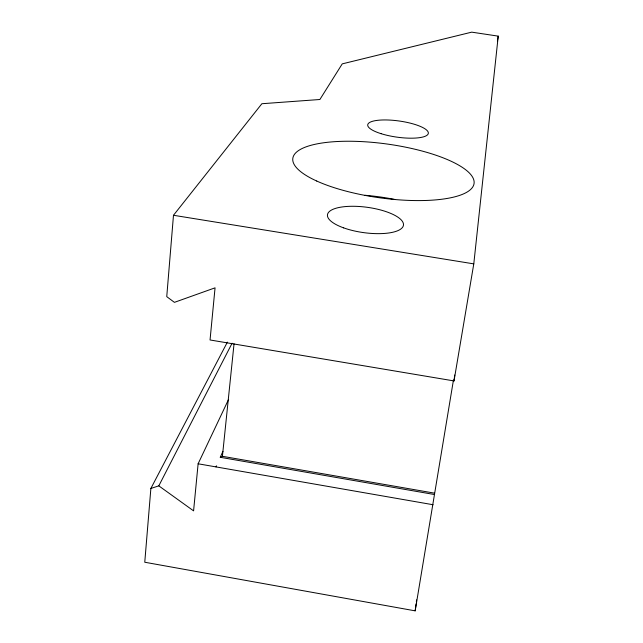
<?xml version="1.0" encoding="UTF-8"?>
<svg xmlns="http://www.w3.org/2000/svg" width="643" height="643" viewBox="0 0 643 643"><rect width="100%" height="100%" fill="white"/><g stroke="black" fill="none" stroke-linecap="round" stroke-linejoin="round"><path stroke-width="0.96" d="M227.381 342.124L150.872 488.447L144.763 562.239L415.169 610.85L453.46 380.037M173.481 215.276L166.746 296.64L174.414 302.355L215.059 287.831L210.044 339.97L454.014 380.929L473.787 263.871L498.237 36.137L471.713 32.15L342.245 63.874L319.892 99.496L261.878 103.724L173.481 215.276L473.787 263.871M228.603 399.383L198.116 463.788L193.583 510.863L158.805 485.859L150.872 488.447M222.92 451.37L220.276 457.302L222.414 456.305L234.044 343.788M454.014 380.929L454.714 375.046M415.169 610.85L416.093 603.89M416.359 601.896L416.624 599.911M497.417 41.088L498.237 36.137M216 466.898L216.474 465.829M158.805 485.859L232.067 343.241M222.414 456.305L434.379 493.133M220.276 457.302L434.403 494.515M198.116 463.788L433.101 504.739M364.951 195.271A90.068 30.342 7.9 0 1 394.698 199.434M316.71 181.021A91.483 27.135 7.9 0 0 469.961 190.055A91.483 27.135 7.9 0 0 363.512 141.693A91.483 27.135 7.9 0 0 316.71 181.021M343.627 227.863A38.331 12.78 7.8 0 0 403.346 225.693A38.331 12.78 7.8 0 0 349.454 206.331A38.331 12.78 7.8 0 0 343.627 227.863M381.034 133.664A30.607 8.15 8 0 0 428.27 133.607A30.607 8.15 8 0 0 384.747 119.944A30.607 8.15 8 0 0 381.034 133.664"/></g></svg>
